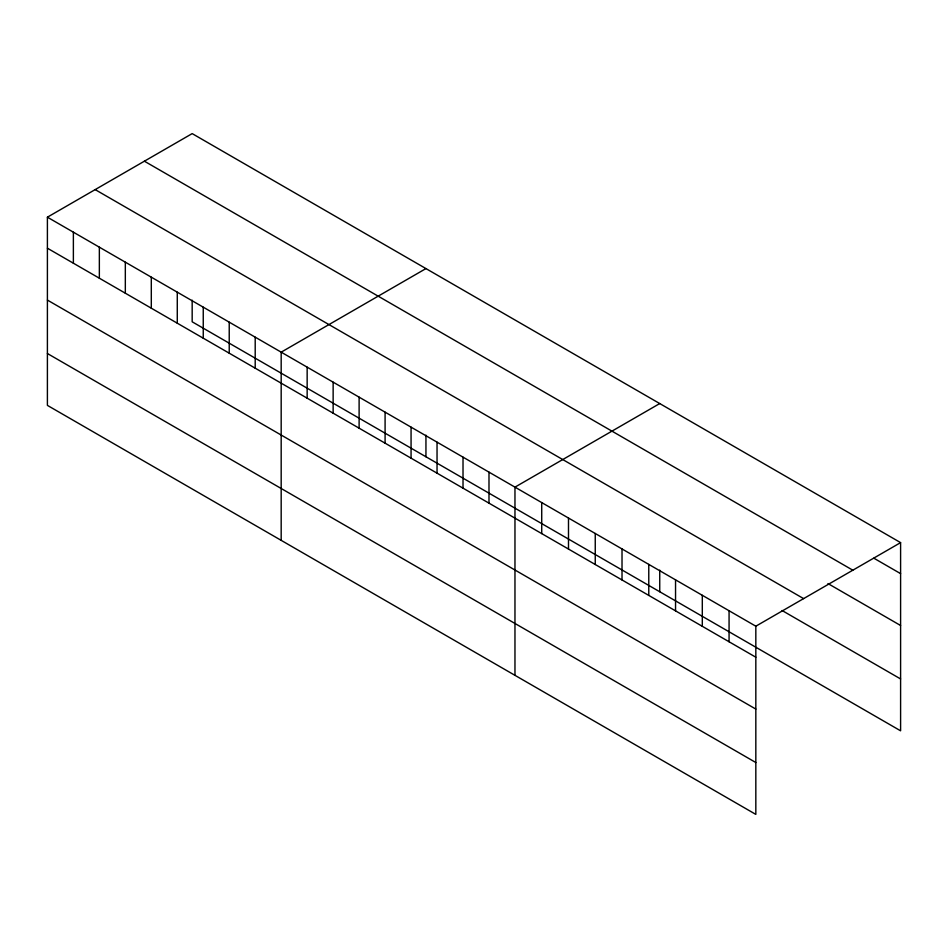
<?xml version="1.0" encoding="UTF-8"?>
<svg xmlns="http://www.w3.org/2000/svg" width="948" height="948" viewBox="0 0 948 948"><rect width="100%" height="100%" fill="white"/><g stroke="black" fill="none" stroke-linecap="round" stroke-linejoin="round"><path stroke-width="1.42" d="M47.4 217.187L755.829 626.201L755.829 814.391L47.4 405.377L47.4 217.187L192.171 133.609L900.6 542.623L900.6 730.813L192.171 321.799L192.171 300.184M425.948 268.58L281.177 352.17L281.177 540.36M659.737 403.552L514.965 487.142L514.965 675.332M755.829 626.201L900.6 542.623M873.843 558.182L900.6 573.635M144.392 161.196L852.821 570.198M827.96 583.565L900.6 625.502M95.179 189.612L803.608 598.615M782.076 610.512L900.6 678.946M47.4 248.21L755.829 657.213M47.4 300.078L755.829 709.08M47.4 353.521L755.829 762.524M729.071 610.749L729.071 641.772M702.302 595.297L702.302 626.32M675.545 579.844L675.545 610.868M659.737 570.139L659.737 591.742M648.776 564.392L648.776 595.415M622.018 548.939L622.018 579.963M595.249 533.487L595.249 564.51M568.492 518.035L568.492 549.058M541.723 502.594L541.723 533.606M488.99 472.14L488.99 503.163M463.015 457.149L463.015 488.161M437.04 442.147L437.04 473.171M425.948 435.156L425.948 456.77M411.065 427.145L411.065 458.168M385.089 412.155L385.089 443.166M359.114 397.153L359.114 428.176M333.139 382.163L333.139 413.174M307.152 367.16L307.152 398.184M255.202 337.168L255.202 368.191M229.226 322.166L229.226 353.189M203.251 307.176L203.251 338.187M177.276 292.174L177.276 323.197M151.301 277.183L151.301 308.195M125.326 262.181L125.326 293.205M99.35 247.191L99.35 278.202M73.375 232.189L73.375 263.212"/></g></svg>
